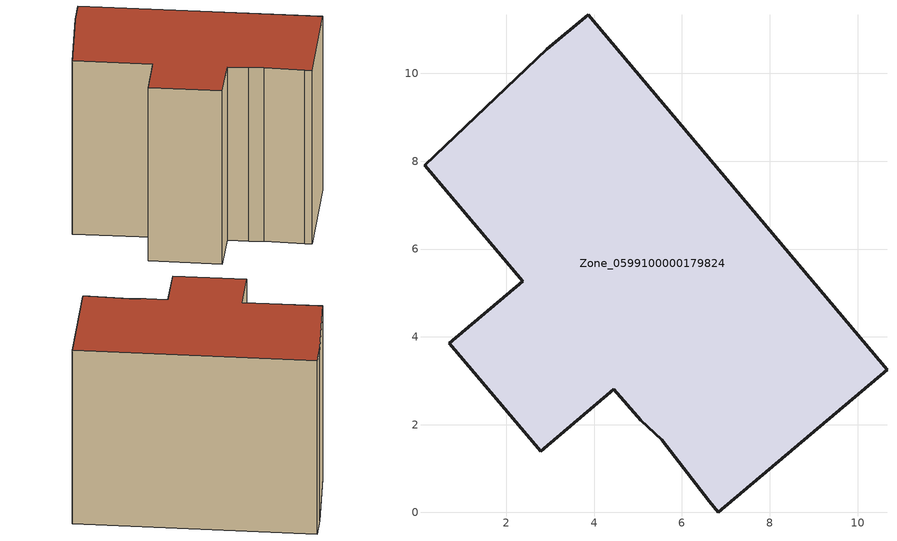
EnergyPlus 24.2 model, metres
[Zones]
Zone_0599100000179824
 floor ground (C_G): 0.14,7.91 2.92,10.54 3.86,11.34 10.67,3.25 6.83,0 6.62,0.25 5.54,1.65 5.06,2.09 4.45,2.81 2.78,1.4 0.7,3.85 2.37,5.26 z0.17
 wall outside (C_F): 2.78,1.4 4.45,2.81 5.06,2.09 5.54,1.65 6.62,0.25 6.83,0 10.67,3.25 3.86,11.34 2.92,10.54 0.14,7.91 2.37,5.26 0.7,3.85 2.78,1.4 z0.17:8.6
 roof outside (C_R): 2.92,10.54 0.14,7.91 2.37,5.26 0.7,3.85 2.78,1.4 4.45,2.81 5.06,2.09 5.54,1.65 6.62,0.25 6.83,0 10.67,3.25 3.86,11.34 z8.6
[BUILDING]
Pand.0599100000179824: North Axis=0; Terrain=City; Loads Convergence Tolerance Value=0.04; Temperature Convergence Tolerance Value=0.4; Solar Distribution=FullExterior; Maximum Number of Warmup Days=25; Minimum Number of Warmup Days=1
[Site:Location]
Rotterdam.The.Hague.AP_ZH_NLD Design_Conditions: Latitude=51.96; Longitude=4.45; Time Zone=1; Elevation=-4.5
[SITE:GROUNDTEMPERATURE:BUILDINGSURFACE]
18, 18, 18, 18, 18, 18, 18, 18, 18, 18, 18, 18
[MATERIAL] Thermal Absorptance=0.9; Solar Absorptance=0.7; Visible Absorptance=0.7
Name | Roughness | Thickness | Conductivity | Density | Specific Heat
G.TC.1975-1991 | MediumSmooth | 0.15 | 0.288461 | 540 | 1210
F.TC.1975-1991 | Rough | 0.3 | 0.230769 | 1920 | 840
R.TC.1975-1991 | MediumRough | 0.2 | 0.153846 | 1500 | 1000
[CONSTRUCTION]
C_G: G.TC.1975-1991
C_F: F.TC.1975-1991
C_R: R.TC.1975-1991
[ZONE]
Zone_0599100000179824: Type=1; Multiplier=1; Ceiling Height=Autocalculate; Volume=Autocalculate; Floor Area=autocalculate; Part of Total Floor Area=Yes
[ZONEINFILTRATION:DESIGNFLOWRATE]
Infil_Zone_0599100000179824: Zone or ZoneList or Space or SpaceList=Zone_0599100000179824; Schedule=AlwaysOn; Design Flow Rate Calculation Method=Flow/Area; Flow Rate per Floor Area=0.003; Constant Term Coefficient=1; Temperature Term Coefficient=0; Velocity Term Coefficient=0; Velocity Squared Term Coefficient=0
[HVACTEMPLATE:ZONE:IDEALLOADSAIRSYSTEM]
Zone_0599100000179824: Maximum Heating Supply Air Temperature=50; Minimum Cooling Supply Air Temperature=13; Maximum Heating Supply Air Humidity Ratio=0.0156; Minimum Cooling Supply Air Humidity Ratio=0.0077; Heating Limit=NoLimit; Cooling Limit=NoLimit; Dehumidification Control Type=ConstantSensibleHeatRatio; Cooling Sensible Heat Ratio=0.7; Dehumidification Setpoint=60; Humidification Control Type=None; Humidification Setpoint=30; Outdoor Air Method=None; Outdoor Air Flow Rate per Person=0.00944; Outdoor Air Flow Rate per Zone Floor Area=0; Outdoor Air Flow Rate per Zone=0; Demand Controlled Ventilation Type=None; Outdoor Air Economizer Type=NoEconomizer; Heat Recovery Type=None; Sensible Heat Recovery Effectiveness=0.7; Latent Heat Recovery Effectiveness=0.65
[ZONECONTROL:THERMOSTAT]
ThermostatControl_Zone_0599100000179824: Zone or ZoneList=Zone_0599100000179824; Control Type Schedule=DualSetpointControlType; Control 1=Thermostat_Zone_0599100000179824; Temperature Difference Between Cutout And Setpoint=0
[THERMOSTATSETPOINT:DUALSETPOINT]
Thermostat_Zone_0599100000179824: Heating Setpoint Temperature Schedule=HeatingSetpoint_Zone_0599100000179824; Cooling Setpoint Temperature Schedule=CoolingSetpoint_Zone_0599100000179824
[SCHEDULE:COMPACT]
HeatingSetpoint_Zone_0599100000179824: Through: 12/31, For: AllDays, Until: 24:00, 21
CoolingSetpoint_Zone_0599100000179824: Through: 12/31, For: AllDays, Until: 24:00, 24
DualSetpointControlType: Through: 12/31, For: AllDays, Until: 24:00, 4
AlwaysOn: Through: 12/31, For: AllDays, Until: 24:00, 1
